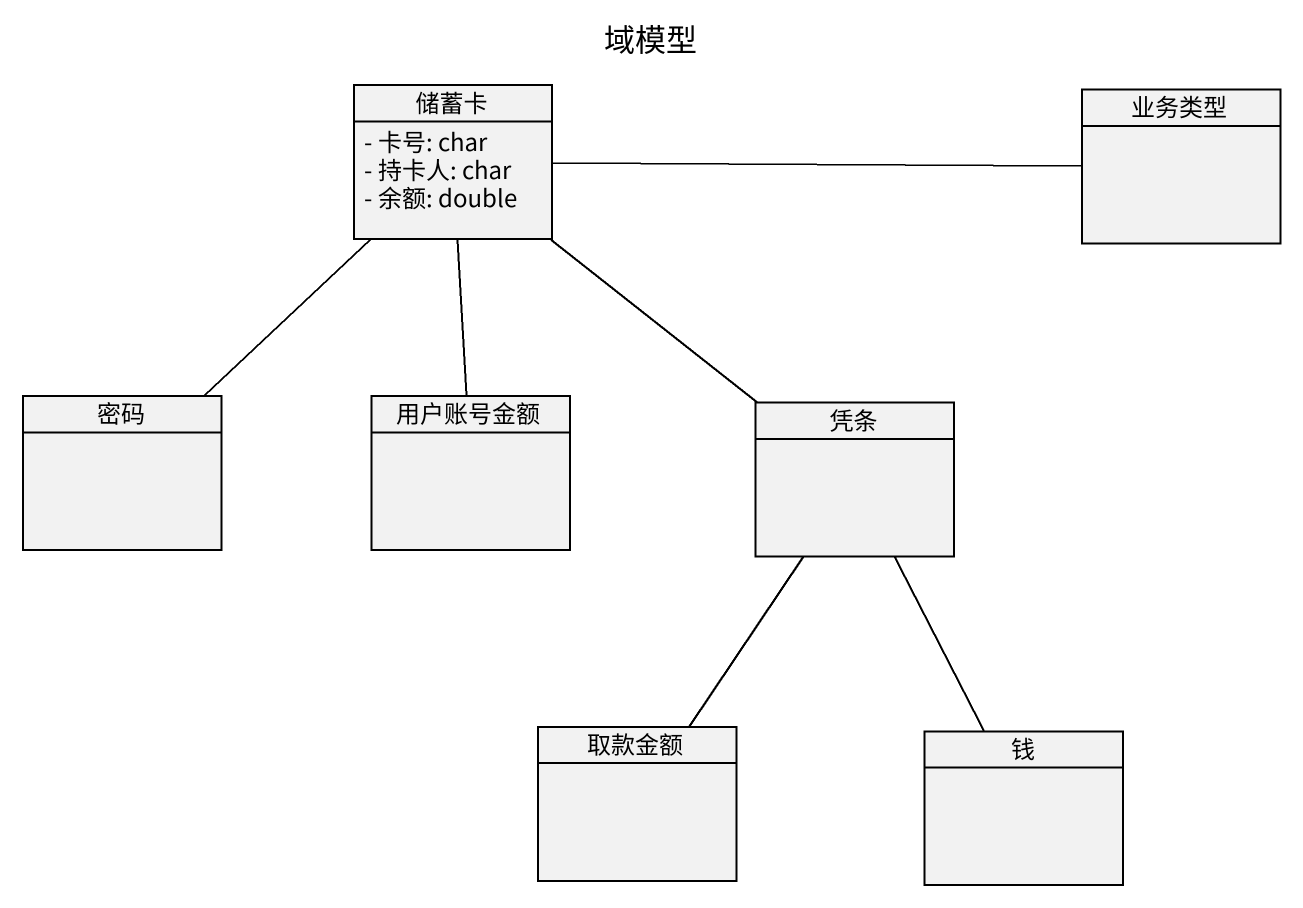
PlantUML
@startuml
title 域模型
hide circle
hide empty members
skinparam classAttributeIconSize 0
class 储蓄卡 {
  - 卡号: char
  - 持卡人: char
  - 余额: double
}
class 业务类型
class 密码
class 用户账号金额
class 凭条
class 取款金额
class 钱
储蓄卡 -right- 业务类型
储蓄卡 -- 密码
储蓄卡 -- 用户账号金额
储蓄卡 -- 凭条
凭条 -- 取款金额
凭条 -- 钱
@enduml
